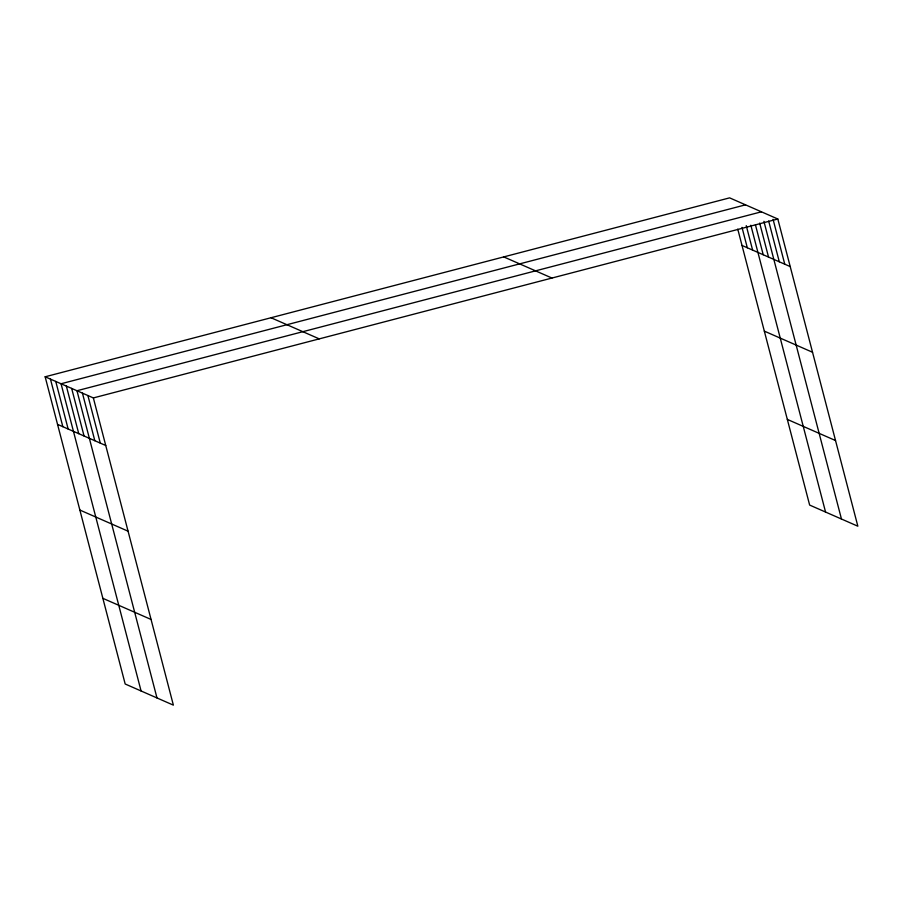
<?xml version="1.0" encoding="UTF-8"?>
<svg xmlns="http://www.w3.org/2000/svg" width="903" height="903" viewBox="0 0 903 903"><rect width="100%" height="100%" fill="white"/><g stroke="black" fill="none" stroke-linecap="round" stroke-linejoin="round"><path stroke-width="1.35" d="M45.15 376.788L93.359 397.93L173.376 705.141L125.178 684L45.15 376.788L729.624 197.859L777.822 219L857.85 526.212L809.641 505.07L737.762 229.136M745.528 204.834L61.054 383.764L141.082 690.976M761.432 211.81L76.969 390.739L156.987 697.951M93.359 397.93L777.822 219M742.018 245.447L790.227 266.588M764.333 331.13L812.542 352.26M503.739 256.903L551.947 278.045M787.326 419.398L835.535 440.54M271.024 317.743L319.233 338.873M57.544 424.376L105.753 445.506M79.859 510.048L128.068 531.19M102.852 598.328L151.061 619.458M773.07 219.327L784.763 264.195M768.667 221.009L779.3 261.791M763.915 221.325L841.461 519.022M759.671 223.086L768.532 257.073M755.439 224.836L763.227 254.748M750.845 225.231L825.556 512.046M746.25 225.626L752.617 250.097M742.006 227.375L747.312 247.772M87.896 395.525L100.289 443.113M82.433 393.132L94.826 440.72M71.664 388.414L84.058 436.002M66.359 386.089L78.753 433.677M55.76 381.438L68.154 429.027M50.455 379.113L62.849 426.701"/></g></svg>
